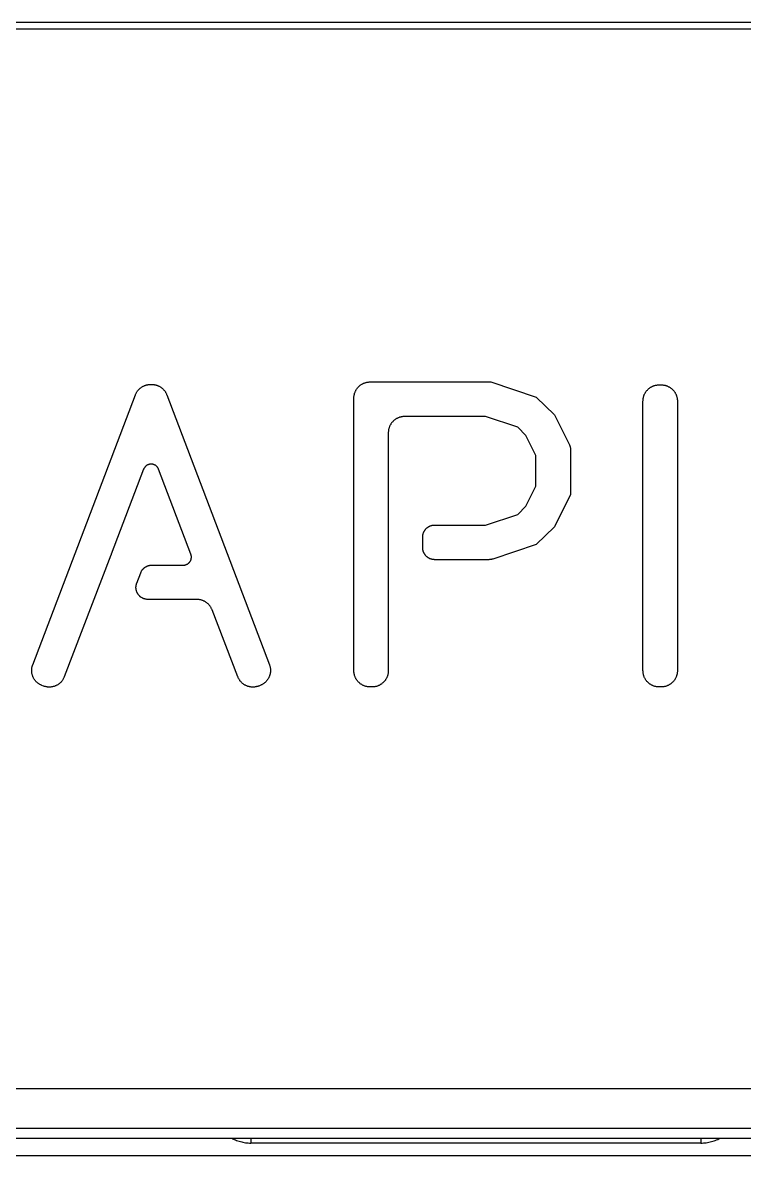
# Model space of a CAD drawing. Header units: millimetres. Extents: x -1283 to 2747, y -259 to 2557.
# Drawn here: x 871.7 to 926.2, y 370.2 to 455.7 of the extents above; entities that cross this region are included whole.
import ezdxf

# ---------------------------------------------------------------- set-up
doc = ezdxf.new("R2010")
doc.units = ezdxf.units.MM
doc.header["$MEASUREMENT"] = 0
doc.layers.add('Utwórz2D linie widoczne', color=7, linetype='Continuous', true_color=0x000000)

msp = doc.modelspace()

# ---------------------------------------------------------------- linework, layer by layer
at = {"layer": 'Utwórz2D linie widoczne'}
for p, q in [((1096.05, 455.218), (723.05, 455.218)), ((1096.54, 455.718), (723.54, 455.718)), ((897.71, 428.559), (897.751, 428.566)), ((897.751, 428.566), (897.793, 428.573)), ((897.793, 428.573), (897.834, 428.578)), ((897.834, 428.578), (897.876, 428.581)), ((897.876, 428.581), (897.918, 428.583)), ((897.918, 428.583), (897.96, 428.584)), ((897.96, 428.584), (907.084, 428.584)), ((907.084, 428.584), (910.512, 427.436)), ((880.263, 427.687), (880.281, 427.725)), ((880.281, 427.725), (880.301, 427.762)), ((880.301, 427.762), (880.322, 427.799)), ((880.322, 427.799), (880.344, 427.834)), ((880.344, 427.834), (880.367, 427.869)), ((880.367, 427.869), (880.391, 427.903)), ((880.391, 427.903), (880.417, 427.936)), ((880.417, 427.936), (880.444, 427.969)), ((880.444, 427.969), (880.471, 428)), ((880.471, 428), (880.5, 428.03)), ((880.5, 428.03), (880.53, 428.06)), ((880.53, 428.06), (880.561, 428.088)), ((880.561, 428.088), (880.593, 428.115)), ((880.593, 428.115), (880.626, 428.141)), ((880.626, 428.141), (880.659, 428.166)), ((880.659, 428.166), (880.694, 428.19)), ((880.694, 428.19), (880.729, 428.212)), ((880.729, 428.212), (880.765, 428.234)), ((880.765, 428.234), (880.802, 428.254)), ((880.802, 428.254), (880.839, 428.273)), ((880.839, 428.273), (880.877, 428.29)), ((880.877, 428.29), (880.916, 428.306)), ((880.916, 428.306), (880.955, 428.321)), ((880.955, 428.321), (880.995, 428.335)), ((880.995, 428.335), (881.035, 428.347)), ((881.035, 428.347), (881.075, 428.357)), ((881.075, 428.357), (881.116, 428.367)), ((881.116, 428.367), (881.157, 428.375)), ((881.157, 428.375), (881.199, 428.381)), ((881.199, 428.381), (881.24, 428.386)), ((881.24, 428.386), (881.282, 428.39)), ((881.282, 428.39), (881.324, 428.392)), ((881.324, 428.392), (881.366, 428.393)), ((881.366, 428.393), (881.467, 428.393)), ((881.467, 428.393), (881.509, 428.392)), ((881.509, 428.392), (881.551, 428.39)), ((881.551, 428.39), (881.593, 428.386)), ((881.593, 428.386), (881.634, 428.381)), ((881.634, 428.381), (881.676, 428.375)), ((881.676, 428.375), (881.717, 428.367)), ((881.717, 428.367), (881.758, 428.357)), ((881.758, 428.357), (881.798, 428.347)), ((881.798, 428.347), (881.838, 428.335)), ((881.838, 428.335), (881.878, 428.321)), ((881.878, 428.321), (881.917, 428.306)), ((881.917, 428.306), (881.956, 428.29)), ((881.956, 428.29), (881.994, 428.273)), ((881.994, 428.273), (882.031, 428.254)), ((882.031, 428.254), (882.068, 428.234)), ((882.068, 428.234), (882.104, 428.212)), ((882.104, 428.212), (882.139, 428.19)), ((882.139, 428.19), (882.174, 428.166)), ((882.174, 428.166), (882.208, 428.141)), ((882.208, 428.141), (882.24, 428.115)), ((882.24, 428.115), (882.272, 428.088)), ((882.272, 428.088), (882.303, 428.059)), ((882.303, 428.059), (882.333, 428.03)), ((882.333, 428.03), (882.362, 428)), ((882.362, 428), (882.39, 427.968)), ((882.39, 427.968), (882.416, 427.936)), ((882.416, 427.936), (882.442, 427.903)), ((882.442, 427.903), (882.466, 427.869)), ((882.466, 427.869), (882.49, 427.834)), ((882.49, 427.834), (882.512, 427.798)), ((882.512, 427.798), (882.532, 427.762)), ((882.532, 427.762), (882.552, 427.725)), ((882.552, 427.725), (882.57, 427.687)), ((896.78, 427.69), (896.792, 427.73)), ((896.792, 427.73), (896.805, 427.769)), ((896.805, 427.769), (896.82, 427.809)), ((896.82, 427.809), (896.836, 427.847)), ((896.836, 427.847), (896.853, 427.885)), ((896.853, 427.885), (896.872, 427.923)), ((896.872, 427.923), (896.892, 427.96)), ((896.892, 427.96), (896.913, 427.996)), ((896.913, 427.996), (896.935, 428.031)), ((896.935, 428.031), (896.959, 428.066)), ((896.959, 428.066), (896.984, 428.099)), ((896.984, 428.099), (897.009, 428.132)), ((897.009, 428.132), (897.036, 428.164)), ((897.036, 428.164), (897.064, 428.195)), ((897.064, 428.195), (897.093, 428.225)), ((897.093, 428.225), (897.124, 428.254)), ((897.124, 428.254), (897.155, 428.283)), ((897.155, 428.283), (897.187, 428.309)), ((897.187, 428.309), (897.219, 428.335)), ((897.219, 428.335), (897.253, 428.36)), ((897.253, 428.36), (897.288, 428.384)), ((897.288, 428.384), (897.323, 428.406)), ((897.323, 428.406), (897.359, 428.427)), ((897.359, 428.427), (897.396, 428.447)), ((897.396, 428.447), (897.434, 428.465)), ((897.434, 428.465), (897.472, 428.483)), ((897.472, 428.483), (897.51, 428.499)), ((897.51, 428.499), (897.549, 428.513)), ((897.549, 428.513), (897.589, 428.527)), ((897.589, 428.527), (897.629, 428.539)), ((897.629, 428.539), (897.67, 428.549)), ((897.67, 428.549), (897.71, 428.559)), ((918.713, 427.703), (918.733, 427.74)), ((918.733, 427.74), (918.754, 427.776)), ((918.754, 427.776), (918.777, 427.811)), ((918.777, 427.811), (918.8, 427.846)), ((918.8, 427.846), (918.825, 427.88)), ((918.825, 427.88), (918.851, 427.913)), ((918.851, 427.913), (918.878, 427.945)), ((918.878, 427.945), (918.906, 427.976)), ((918.906, 427.976), (918.935, 428.006)), ((918.935, 428.006), (918.965, 428.035)), ((918.965, 428.035), (918.996, 428.063)), ((918.996, 428.063), (919.028, 428.09)), ((919.028, 428.09), (919.061, 428.116)), ((919.061, 428.116), (919.094, 428.14)), ((919.094, 428.14), (919.129, 428.164)), ((919.129, 428.164), (919.164, 428.186)), ((919.164, 428.186), (919.201, 428.207)), ((919.201, 428.207), (919.237, 428.227)), ((919.237, 428.227), (919.275, 428.246)), ((919.275, 428.246), (919.313, 428.263)), ((919.313, 428.263), (919.352, 428.279)), ((919.352, 428.279), (919.391, 428.294)), ((919.391, 428.294), (919.43, 428.307)), ((919.43, 428.307), (919.47, 428.319)), ((919.47, 428.319), (919.511, 428.33)), ((919.511, 428.33), (919.552, 428.339)), ((919.552, 428.339), (919.593, 428.347)), ((919.593, 428.347), (919.634, 428.353)), ((919.634, 428.353), (919.676, 428.358)), ((919.676, 428.358), (919.717, 428.362)), ((919.717, 428.362), (919.759, 428.364)), ((919.759, 428.364), (919.801, 428.365)), ((919.801, 428.365), (919.951, 428.365)), ((919.951, 428.365), (919.993, 428.364)), ((919.993, 428.364), (920.034, 428.362)), ((920.034, 428.362), (920.076, 428.358)), ((920.076, 428.358), (920.118, 428.353)), ((920.118, 428.353), (920.159, 428.347)), ((920.159, 428.347), (920.2, 428.339)), ((920.2, 428.339), (920.241, 428.33)), ((920.241, 428.33), (920.281, 428.319)), ((920.281, 428.319), (920.321, 428.307)), ((920.321, 428.307), (920.361, 428.294)), ((920.361, 428.294), (920.4, 428.279)), ((920.4, 428.279), (920.439, 428.263)), ((920.439, 428.263), (920.477, 428.246)), ((920.477, 428.246), (920.514, 428.227)), ((920.514, 428.227), (920.551, 428.207)), ((920.551, 428.207), (920.587, 428.186)), ((920.587, 428.186), (920.623, 428.164)), ((920.623, 428.164), (920.657, 428.14)), ((920.657, 428.14), (920.691, 428.116)), ((920.691, 428.116), (920.724, 428.09)), ((920.724, 428.09), (920.756, 428.063)), ((920.756, 428.063), (920.787, 428.035)), ((920.787, 428.035), (920.817, 428.006)), ((920.817, 428.006), (920.846, 427.976)), ((920.846, 427.976), (920.874, 427.945)), ((920.874, 427.945), (920.901, 427.913)), ((920.901, 427.913), (920.927, 427.88)), ((920.927, 427.88), (920.951, 427.846)), ((920.951, 427.846), (920.975, 427.811)), ((920.975, 427.811), (920.997, 427.776)), ((920.997, 427.776), (921.018, 427.74)), ((921.018, 427.74), (921.038, 427.703)), ((872.469, 407.23), (880.231, 427.61)), ((880.231, 427.61), (880.246, 427.649)), ((880.246, 427.649), (880.263, 427.687)), ((882.57, 427.687), (882.587, 427.649)), ((882.587, 427.649), (882.603, 427.61)), ((882.603, 427.61), (890.351, 407.229)), ((896.735, 427.401), (896.738, 427.443)), ((896.735, 427.359), (896.735, 427.401)), ((896.735, 406.774), (896.735, 427.359)), ((896.738, 427.443), (896.741, 427.485)), ((896.741, 427.485), (896.746, 427.526)), ((896.746, 427.526), (896.752, 427.567)), ((896.752, 427.567), (896.76, 427.608)), ((896.76, 427.608), (896.769, 427.649)), ((896.769, 427.649), (896.78, 427.69)), ((910.512, 427.436), (911.894, 426.108)), ((918.576, 427.14), (918.577, 427.181)), ((918.576, 406.774), (918.576, 427.14)), ((918.577, 427.181), (918.579, 427.223)), ((918.579, 427.223), (918.582, 427.265)), ((918.582, 427.265), (918.587, 427.306)), ((918.587, 427.306), (918.594, 427.348)), ((918.594, 427.348), (918.602, 427.389)), ((918.602, 427.389), (918.611, 427.43)), ((918.611, 427.43), (918.621, 427.47)), ((918.621, 427.47), (918.633, 427.51)), ((918.633, 427.51), (918.647, 427.55)), ((918.647, 427.55), (918.661, 427.589)), ((918.661, 427.589), (918.677, 427.628)), ((918.677, 427.628), (918.695, 427.666)), ((918.695, 427.666), (918.713, 427.703)), ((921.038, 427.703), (921.057, 427.666)), ((921.057, 427.666), (921.074, 427.628)), ((921.074, 427.628), (921.09, 427.589)), ((921.09, 427.589), (921.105, 427.55)), ((921.105, 427.55), (921.118, 427.51)), ((921.118, 427.51), (921.13, 427.47)), ((921.13, 427.47), (921.141, 427.43)), ((921.141, 427.43), (921.15, 427.389)), ((921.15, 427.389), (921.158, 427.348)), ((921.158, 427.348), (921.164, 427.306)), ((921.164, 427.306), (921.169, 427.265)), ((921.169, 427.265), (921.173, 427.223)), ((921.173, 427.223), (921.175, 427.181)), ((921.175, 427.181), (921.176, 427.14)), ((921.176, 427.14), (921.176, 406.774)), ((911.894, 426.108), (913.011, 423.844)), ((899.405, 425.156), (899.392, 425.117)), ((899.42, 425.196), (899.405, 425.156)), ((899.436, 425.234), (899.42, 425.196)), ((899.453, 425.272), (899.436, 425.234)), ((899.472, 425.31), (899.453, 425.272)), ((899.492, 425.346), (899.472, 425.31)), ((899.513, 425.383), (899.492, 425.346)), ((899.535, 425.418), (899.513, 425.383)), ((899.559, 425.453), (899.535, 425.418)), ((899.583, 425.486), (899.559, 425.453)), ((899.609, 425.519), (899.583, 425.486)), ((899.636, 425.551), (899.609, 425.519)), ((899.664, 425.582), (899.636, 425.551)), ((899.693, 425.612), (899.664, 425.582)), ((899.723, 425.641), (899.693, 425.612)), ((899.754, 425.669), (899.723, 425.641)), ((899.786, 425.696), (899.754, 425.669)), ((899.819, 425.722), (899.786, 425.696)), ((899.853, 425.747), (899.819, 425.722)), ((899.888, 425.77), (899.853, 425.747)), ((899.923, 425.793), (899.888, 425.77)), ((899.959, 425.814), (899.923, 425.793)), ((899.996, 425.834), (899.959, 425.814)), ((900.033, 425.852), (899.996, 425.834)), ((900.071, 425.87), (900.033, 425.852)), ((900.11, 425.886), (900.071, 425.87)), ((900.149, 425.9), (900.11, 425.886)), ((900.189, 425.914), (900.149, 425.9)), ((900.229, 425.926), (900.189, 425.914)), ((900.269, 425.936), (900.229, 425.926)), ((900.31, 425.945), (900.269, 425.936)), ((900.351, 425.953), (900.31, 425.945)), ((900.393, 425.96), (900.351, 425.953)), ((900.434, 425.965), (900.393, 425.96)), ((900.476, 425.968), (900.434, 425.965)), ((900.518, 425.97), (900.476, 425.968)), ((900.559, 425.971), (900.518, 425.97)), ((906.68, 425.971), (900.559, 425.971)), ((909.129, 425.163), (906.68, 425.971)), ((909.734, 424.539), (909.129, 425.163)), ((899.335, 424.788), (899.334, 424.746)), ((899.334, 424.746), (899.334, 406.774)), ((899.337, 424.83), (899.335, 424.788)), ((899.341, 424.871), (899.337, 424.83)), ((899.346, 424.913), (899.341, 424.871)), ((899.352, 424.954), (899.346, 424.913)), ((899.36, 424.995), (899.352, 424.954)), ((899.369, 425.036), (899.36, 424.995)), ((899.38, 425.077), (899.369, 425.036)), ((899.392, 425.117), (899.38, 425.077)), ((910.491, 423.036), (909.734, 424.539)), ((913.011, 423.844), (913.024, 423.817)), ((913.024, 423.817), (913.036, 423.79)), ((913.036, 423.79), (913.047, 423.762)), ((913.047, 423.762), (913.057, 423.735)), ((913.057, 423.735), (913.066, 423.707)), ((913.066, 423.707), (913.074, 423.678)), ((913.074, 423.678), (913.081, 423.65)), ((913.081, 423.65), (913.087, 423.621)), ((913.087, 423.621), (913.092, 423.592)), ((913.092, 423.592), (913.097, 423.563)), ((913.097, 423.563), (913.1, 423.534)), ((913.1, 423.534), (913.103, 423.504)), ((913.103, 423.504), (913.104, 423.475)), ((913.104, 423.475), (913.104, 423.445)), ((913.104, 423.445), (913.104, 420.092)), ((910.491, 420.711), (910.491, 423.036)), ((880.847, 421.988), (878.402, 415.575)), ((880.855, 422.008), (880.847, 421.988)), ((880.863, 422.027), (880.855, 422.008)), ((880.873, 422.046), (880.863, 422.027)), ((880.882, 422.064), (880.873, 422.046)), ((880.893, 422.083), (880.882, 422.064)), ((880.904, 422.1), (880.893, 422.083)), ((880.915, 422.118), (880.904, 422.1)), ((880.928, 422.135), (880.915, 422.118)), ((880.94, 422.151), (880.928, 422.135)), ((880.954, 422.168), (880.94, 422.151)), ((880.968, 422.183), (880.954, 422.168)), ((880.982, 422.198), (880.968, 422.183)), ((880.997, 422.213), (880.982, 422.198)), ((881.013, 422.227), (880.997, 422.213)), ((881.028, 422.241), (881.013, 422.227)), ((881.045, 422.254), (881.028, 422.241)), ((881.062, 422.266), (881.045, 422.254)), ((881.079, 422.278), (881.062, 422.266)), ((881.097, 422.289), (881.079, 422.278)), ((881.115, 422.3), (881.097, 422.289)), ((881.133, 422.31), (881.115, 422.3)), ((881.152, 422.32), (881.133, 422.31)), ((881.171, 422.328), (881.152, 422.32)), ((881.19, 422.336), (881.171, 422.328)), ((881.21, 422.344), (881.19, 422.336)), ((881.23, 422.35), (881.21, 422.344)), ((881.25, 422.357), (881.23, 422.35)), ((881.27, 422.362), (881.25, 422.357)), ((881.29, 422.367), (881.27, 422.362)), ((881.311, 422.37), (881.29, 422.367)), ((881.332, 422.374), (881.311, 422.37)), ((881.352, 422.376), (881.332, 422.374)), ((881.373, 422.378), (881.352, 422.376)), ((881.394, 422.379), (881.373, 422.378)), ((881.415, 422.379), (881.394, 422.379)), ((881.436, 422.379), (881.415, 422.379)), ((881.457, 422.378), (881.436, 422.379)), ((881.478, 422.376), (881.457, 422.378)), ((881.499, 422.374), (881.478, 422.376)), ((881.519, 422.37), (881.499, 422.374)), ((881.54, 422.366), (881.519, 422.37)), ((881.56, 422.362), (881.54, 422.366)), ((881.581, 422.356), (881.56, 422.362)), ((881.601, 422.35), (881.581, 422.356)), ((881.62, 422.344), (881.601, 422.35)), ((881.64, 422.336), (881.62, 422.344)), ((881.659, 422.328), (881.64, 422.336)), ((881.678, 422.319), (881.659, 422.328)), ((881.697, 422.31), (881.678, 422.319)), ((881.715, 422.3), (881.697, 422.31)), ((881.733, 422.289), (881.715, 422.3)), ((881.751, 422.278), (881.733, 422.289)), ((881.768, 422.266), (881.751, 422.278)), ((881.785, 422.253), (881.768, 422.266)), ((881.802, 422.24), (881.785, 422.253)), ((881.817, 422.227), (881.802, 422.24)), ((881.833, 422.213), (881.817, 422.227)), ((881.848, 422.198), (881.833, 422.213)), ((881.862, 422.183), (881.848, 422.198)), ((881.876, 422.167), (881.862, 422.183)), ((881.889, 422.151), (881.876, 422.167)), ((881.902, 422.134), (881.889, 422.151)), ((881.914, 422.117), (881.902, 422.134)), ((881.926, 422.1), (881.914, 422.117)), ((881.937, 422.082), (881.926, 422.1)), ((881.947, 422.064), (881.937, 422.082)), ((881.957, 422.045), (881.947, 422.064)), ((881.966, 422.026), (881.957, 422.045)), ((881.975, 422.007), (881.966, 422.026)), ((881.983, 421.988), (881.975, 422.007)), ((884.42, 415.574), (881.983, 421.988)), ((909.734, 419.209), (910.491, 420.711)), ((913.104, 420.092), (911.894, 417.64)), ((909.129, 418.585), (909.734, 419.209)), ((906.68, 417.776), (909.129, 418.585)), ((902.117, 417.42), (902.136, 417.444)), ((902.136, 417.444), (902.156, 417.468)), ((902.156, 417.468), (902.176, 417.491)), ((902.176, 417.491), (902.198, 417.513)), ((902.198, 417.513), (902.22, 417.534)), ((902.22, 417.534), (902.243, 417.555)), ((902.243, 417.555), (902.266, 417.575)), ((902.266, 417.575), (902.29, 417.594)), ((902.29, 417.594), (902.315, 417.612)), ((902.315, 417.612), (902.341, 417.629)), ((902.341, 417.629), (902.367, 417.645)), ((902.367, 417.645), (902.393, 417.661)), ((902.393, 417.661), (902.42, 417.676)), ((902.42, 417.676), (902.448, 417.689)), ((902.448, 417.689), (902.476, 417.702)), ((902.476, 417.702), (902.504, 417.714)), ((902.504, 417.714), (902.533, 417.724)), ((902.533, 417.724), (902.562, 417.734)), ((902.562, 417.734), (902.591, 417.743)), ((902.591, 417.743), (902.621, 417.751)), ((902.621, 417.751), (902.651, 417.758)), ((902.651, 417.758), (902.681, 417.763)), ((902.681, 417.763), (902.712, 417.768)), ((902.712, 417.768), (902.742, 417.772)), ((902.742, 417.772), (902.773, 417.774)), ((902.773, 417.774), (902.803, 417.776)), ((902.803, 417.776), (902.834, 417.776)), ((902.834, 417.776), (906.68, 417.776)), ((911.894, 417.64), (910.512, 416.311)), ((901.934, 416.876), (901.935, 416.907)), ((901.934, 416.063), (901.934, 416.876)), ((901.935, 416.907), (901.936, 416.938)), ((901.936, 416.938), (901.939, 416.969)), ((901.939, 416.969), (901.943, 416.999)), ((901.943, 416.999), (901.947, 417.029)), ((901.947, 417.029), (901.953, 417.06)), ((901.953, 417.06), (901.96, 417.09)), ((901.96, 417.09), (901.968, 417.119)), ((901.968, 417.119), (901.976, 417.149)), ((901.976, 417.149), (901.986, 417.178)), ((901.986, 417.178), (901.997, 417.207)), ((901.997, 417.207), (902.009, 417.235)), ((902.009, 417.235), (902.021, 417.263)), ((902.021, 417.263), (902.035, 417.291)), ((902.035, 417.291), (902.05, 417.318)), ((902.05, 417.318), (902.065, 417.344)), ((902.065, 417.344), (902.082, 417.37)), ((902.082, 417.37), (902.099, 417.395)), ((902.099, 417.395), (902.117, 417.42)), ((901.935, 416.033), (901.934, 416.063)), ((901.936, 416.002), (901.935, 416.033)), ((901.939, 415.971), (901.936, 416.002)), ((901.943, 415.941), (901.939, 415.971)), ((901.947, 415.91), (901.943, 415.941)), ((901.953, 415.88), (901.947, 415.91)), ((901.96, 415.85), (901.953, 415.88)), ((901.968, 415.821), (901.96, 415.85)), ((901.976, 415.791), (901.968, 415.821)), ((901.986, 415.762), (901.976, 415.791)), ((901.997, 415.733), (901.986, 415.762)), ((902.009, 415.705), (901.997, 415.733)), ((910.512, 416.311), (907.223, 415.21)), ((878.381, 415.507), (874.852, 406.316)), ((878.386, 415.524), (878.381, 415.507)), ((878.391, 415.541), (878.386, 415.524)), ((878.396, 415.558), (878.391, 415.541)), ((878.402, 415.575), (878.396, 415.558)), ((884.206, 414.865), (884.222, 414.877)), ((884.222, 414.877), (884.239, 414.89)), ((884.239, 414.89), (884.255, 414.904)), ((884.255, 414.904), (884.27, 414.918)), ((884.27, 414.918), (884.285, 414.933)), ((884.285, 414.933), (884.3, 414.948)), ((884.3, 414.948), (884.314, 414.964)), ((884.314, 414.964), (884.327, 414.98)), ((884.327, 414.98), (884.34, 414.997)), ((884.34, 414.997), (884.352, 415.014)), ((884.352, 415.014), (884.364, 415.031)), ((884.364, 415.031), (884.375, 415.049)), ((884.375, 415.049), (884.385, 415.067)), ((884.385, 415.067), (884.395, 415.086)), ((884.395, 415.086), (884.404, 415.105)), ((884.404, 415.105), (884.412, 415.124)), ((884.412, 415.124), (884.42, 415.143)), ((884.427, 415.555), (884.42, 415.574)), ((884.42, 415.143), (884.427, 415.163)), ((884.433, 415.535), (884.427, 415.555)), ((884.427, 415.163), (884.433, 415.183)), ((884.439, 415.514), (884.433, 415.535)), ((884.433, 415.183), (884.439, 415.203)), ((884.444, 415.494), (884.439, 415.514)), ((884.439, 415.203), (884.444, 415.224)), ((884.448, 415.474), (884.444, 415.494)), ((884.444, 415.224), (884.448, 415.244)), ((884.452, 415.453), (884.448, 415.474)), ((884.448, 415.244), (884.452, 415.265)), ((884.455, 415.432), (884.452, 415.453)), ((884.452, 415.265), (884.455, 415.286)), ((884.457, 415.411), (884.455, 415.432)), ((884.455, 415.286), (884.457, 415.307)), ((884.458, 415.39), (884.457, 415.411)), ((884.457, 415.307), (884.459, 415.327)), ((884.459, 415.369), (884.458, 415.39)), ((884.459, 415.348), (884.459, 415.369)), ((884.459, 415.327), (884.459, 415.348)), ((902.021, 415.677), (902.009, 415.705)), ((902.035, 415.649), (902.021, 415.677)), ((902.05, 415.622), (902.035, 415.649)), ((902.065, 415.596), (902.05, 415.622)), ((902.082, 415.57), (902.065, 415.596)), ((902.099, 415.544), (902.082, 415.57)), ((902.117, 415.52), (902.099, 415.544)), ((902.136, 415.495), (902.117, 415.52)), ((902.156, 415.472), (902.136, 415.495)), ((902.176, 415.449), (902.156, 415.472)), ((902.198, 415.427), (902.176, 415.449)), ((902.22, 415.406), (902.198, 415.427)), ((902.243, 415.385), (902.22, 415.406)), ((902.266, 415.365), (902.243, 415.385)), ((902.29, 415.346), (902.266, 415.365)), ((902.315, 415.328), (902.29, 415.346)), ((902.341, 415.311), (902.315, 415.328)), ((902.367, 415.294), (902.341, 415.311)), ((902.393, 415.279), (902.367, 415.294)), ((902.42, 415.264), (902.393, 415.279)), ((902.448, 415.251), (902.42, 415.264)), ((902.476, 415.238), (902.448, 415.251)), ((902.504, 415.226), (902.476, 415.238)), ((902.533, 415.215), (902.504, 415.226)), ((902.562, 415.206), (902.533, 415.215)), ((902.591, 415.197), (902.562, 415.206)), ((902.621, 415.189), (902.591, 415.197)), ((902.651, 415.182), (902.621, 415.189)), ((902.681, 415.176), (902.651, 415.182)), ((902.712, 415.172), (902.681, 415.176)), ((902.742, 415.168), (902.712, 415.172)), ((902.773, 415.165), (902.742, 415.168)), ((902.803, 415.164), (902.773, 415.165)), ((902.834, 415.163), (902.803, 415.164)), ((906.938, 415.163), (902.834, 415.163)), ((906.967, 415.164), (906.938, 415.163)), ((906.996, 415.165), (906.967, 415.164)), ((907.025, 415.168), (906.996, 415.165)), ((907.054, 415.171), (907.025, 415.168)), ((907.082, 415.175), (907.054, 415.171)), ((907.111, 415.18), (907.082, 415.175)), ((907.139, 415.186), (907.111, 415.18)), ((907.168, 415.193), (907.139, 415.186)), ((907.196, 415.201), (907.168, 415.193)), ((907.223, 415.21), (907.196, 415.201)), ((880.329, 413.389), (880.63, 414.17)), ((880.63, 414.17), (880.641, 414.199)), ((880.641, 414.199), (880.654, 414.228)), ((880.654, 414.228), (880.667, 414.256)), ((880.667, 414.256), (880.682, 414.283)), ((880.682, 414.283), (880.698, 414.31)), ((880.698, 414.31), (880.714, 414.337)), ((880.714, 414.337), (880.731, 414.363)), ((880.731, 414.363), (880.749, 414.388)), ((880.749, 414.388), (880.769, 414.413)), ((880.769, 414.413), (880.788, 414.436)), ((880.788, 414.436), (880.809, 414.46)), ((880.809, 414.46), (880.831, 414.482)), ((880.831, 414.482), (880.853, 414.504)), ((880.853, 414.504), (880.876, 414.525)), ((880.876, 414.525), (880.9, 414.545)), ((880.9, 414.545), (880.924, 414.565)), ((880.924, 414.565), (880.949, 414.583)), ((880.949, 414.583), (880.975, 414.601)), ((880.975, 414.601), (881.001, 414.617)), ((881.001, 414.617), (881.028, 414.633)), ((881.028, 414.633), (881.055, 414.648)), ((881.055, 414.648), (881.083, 414.662)), ((881.083, 414.662), (881.111, 414.675)), ((881.111, 414.675), (881.14, 414.687)), ((881.14, 414.687), (881.169, 414.698)), ((881.169, 414.698), (881.199, 414.708)), ((881.199, 414.708), (881.228, 414.717)), ((881.228, 414.717), (881.259, 414.725)), ((881.259, 414.725), (881.289, 414.732)), ((881.289, 414.732), (881.32, 414.738)), ((881.32, 414.738), (881.35, 414.743)), ((881.35, 414.743), (881.381, 414.746)), ((881.381, 414.746), (881.412, 414.749)), ((881.412, 414.749), (881.443, 414.751)), ((881.443, 414.751), (881.474, 414.751)), ((881.474, 414.751), (883.852, 414.751)), ((883.852, 414.751), (883.873, 414.752)), ((883.873, 414.752), (883.894, 414.753)), ((883.894, 414.753), (883.915, 414.754)), ((883.915, 414.754), (883.936, 414.757)), ((883.936, 414.757), (883.956, 414.76)), ((883.956, 414.76), (883.977, 414.764)), ((883.977, 414.764), (883.997, 414.769)), ((883.997, 414.769), (884.018, 414.774)), ((884.018, 414.774), (884.038, 414.78)), ((884.038, 414.78), (884.058, 414.787)), ((884.058, 414.787), (884.077, 414.794)), ((884.077, 414.794), (884.097, 414.803)), ((884.097, 414.803), (884.116, 414.811)), ((884.116, 414.811), (884.134, 414.821)), ((884.134, 414.821), (884.153, 414.831)), ((884.153, 414.831), (884.171, 414.842)), ((884.171, 414.842), (884.188, 414.853)), ((884.188, 414.853), (884.206, 414.865)), ((880.273, 413.146), (880.276, 413.177)), ((880.276, 413.177), (880.281, 413.208)), ((880.281, 413.208), (880.286, 413.239)), ((880.286, 413.239), (880.293, 413.269)), ((880.293, 413.269), (880.3, 413.299)), ((880.3, 413.299), (880.309, 413.33)), ((880.309, 413.33), (880.319, 413.359)), ((880.319, 413.359), (880.329, 413.389)), ((880.269, 413.052), (880.27, 413.083)), ((880.27, 413.02), (880.269, 413.052)), ((880.27, 413.083), (880.271, 413.114)), ((880.272, 412.989), (880.27, 413.02)), ((880.271, 413.114), (880.273, 413.146)), ((880.276, 412.958), (880.272, 412.989)), ((880.28, 412.927), (880.276, 412.958)), ((880.285, 412.896), (880.28, 412.927)), ((880.291, 412.866), (880.285, 412.896)), ((880.299, 412.835), (880.291, 412.866)), ((880.307, 412.805), (880.299, 412.835)), ((880.317, 412.775), (880.307, 412.805)), ((880.327, 412.746), (880.317, 412.775)), ((880.339, 412.717), (880.327, 412.746)), ((880.351, 412.688), (880.339, 412.717)), ((880.365, 412.66), (880.351, 412.688)), ((880.379, 412.632), (880.365, 412.66)), ((880.395, 412.605), (880.379, 412.632)), ((880.411, 412.578), (880.395, 412.605)), ((880.429, 412.552), (880.411, 412.578)), ((880.447, 412.526), (880.429, 412.552)), ((880.466, 412.501), (880.447, 412.526)), ((880.486, 412.477), (880.466, 412.501)), ((880.506, 412.454), (880.486, 412.477)), ((880.528, 412.431), (880.506, 412.454)), ((880.55, 412.409), (880.528, 412.431)), ((880.573, 412.388), (880.55, 412.409)), ((880.597, 412.368), (880.573, 412.388)), ((880.621, 412.348), (880.597, 412.368)), ((880.647, 412.329), (880.621, 412.348)), ((880.672, 412.311), (880.647, 412.329)), ((880.699, 412.295), (880.672, 412.311)), ((880.726, 412.279), (880.699, 412.295)), ((880.753, 412.263), (880.726, 412.279)), ((880.781, 412.249), (880.753, 412.263)), ((880.809, 412.236), (880.781, 412.249)), ((880.838, 412.224), (880.809, 412.236)), ((880.867, 412.213), (880.838, 412.224)), ((880.897, 412.203), (880.867, 412.213)), ((880.927, 412.194), (880.897, 412.203)), ((880.957, 412.186), (880.927, 412.194)), ((880.988, 412.179), (880.957, 412.186)), ((881.019, 412.173), (880.988, 412.179)), ((881.05, 412.168), (881.019, 412.173)), ((881.081, 412.164), (881.05, 412.168)), ((881.112, 412.162), (881.081, 412.164)), ((881.143, 412.16), (881.112, 412.162)), ((881.174, 412.159), (881.143, 412.16)), ((884.88, 412.159), (881.174, 412.159)), ((884.922, 412.159), (884.88, 412.159)), ((884.964, 412.157), (884.922, 412.159)), ((885.005, 412.153), (884.964, 412.157)), ((885.047, 412.148), (885.005, 412.153)), ((885.088, 412.142), (885.047, 412.148)), ((885.129, 412.134), (885.088, 412.142)), ((885.17, 412.124), (885.129, 412.134)), ((885.21, 412.114), (885.17, 412.124)), ((885.25, 412.102), (885.21, 412.114)), ((885.29, 412.088), (885.25, 412.102)), ((885.329, 412.074), (885.29, 412.088)), ((885.367, 412.058), (885.329, 412.074)), ((885.405, 412.04), (885.367, 412.058)), ((885.443, 412.022), (885.405, 412.04)), ((885.479, 412.002), (885.443, 412.022)), ((885.515, 411.98), (885.479, 412.002)), ((885.55, 411.958), (885.515, 411.98)), ((885.585, 411.934), (885.55, 411.958)), ((885.618, 411.91), (885.585, 411.934)), ((885.651, 411.884), (885.618, 411.91)), ((885.683, 411.857), (885.651, 411.884)), ((885.714, 411.829), (885.683, 411.857)), ((885.744, 411.799), (885.714, 411.829)), ((885.772, 411.769), (885.744, 411.799)), ((885.8, 411.738), (885.772, 411.769)), ((885.827, 411.706), (885.8, 411.738)), ((885.853, 411.673), (885.827, 411.706)), ((885.877, 411.639), (885.853, 411.673)), ((885.9, 411.605), (885.877, 411.639)), ((885.922, 411.569), (885.9, 411.605)), ((885.943, 411.533), (885.922, 411.569)), ((885.963, 411.496), (885.943, 411.533)), ((885.981, 411.459), (885.963, 411.496)), ((885.998, 411.421), (885.981, 411.459)), ((886.014, 411.382), (885.998, 411.421)), ((887.968, 406.316), (886.014, 411.382)), ((872.442, 407.15), (872.455, 407.19)), ((872.455, 407.19), (872.469, 407.23)), ((890.351, 407.229), (890.366, 407.19)), ((890.366, 407.19), (890.378, 407.15)), ((872.39, 406.818), (872.391, 406.86)), ((872.39, 406.776), (872.39, 406.818)), ((872.391, 406.734), (872.39, 406.776)), ((872.391, 406.86), (872.394, 406.902)), ((872.394, 406.692), (872.391, 406.734)), ((872.394, 406.902), (872.398, 406.944)), ((872.398, 406.65), (872.394, 406.692)), ((872.398, 406.944), (872.404, 406.986)), ((872.404, 406.608), (872.398, 406.65)), ((872.404, 406.986), (872.411, 407.028)), ((872.411, 406.567), (872.404, 406.608)), ((872.411, 407.028), (872.42, 407.069)), ((872.42, 406.526), (872.411, 406.567)), ((872.42, 407.069), (872.43, 407.11)), ((872.43, 406.485), (872.42, 406.526)), ((872.43, 407.11), (872.442, 407.15)), ((872.442, 406.444), (872.43, 406.485)), ((872.455, 406.404), (872.442, 406.444)), ((872.469, 406.365), (872.455, 406.404)), ((872.485, 406.326), (872.469, 406.365)), ((872.502, 406.287), (872.485, 406.326)), ((890.335, 406.325), (890.318, 406.287)), ((890.351, 406.365), (890.335, 406.325)), ((890.365, 406.404), (890.351, 406.365)), ((890.378, 406.444), (890.365, 406.404)), ((890.378, 407.15), (890.39, 407.109)), ((890.39, 406.485), (890.378, 406.444)), ((890.39, 407.109), (890.4, 407.068)), ((890.4, 406.526), (890.39, 406.485)), ((890.4, 407.068), (890.409, 407.027)), ((890.408, 406.567), (890.4, 406.526)), ((890.416, 406.608), (890.408, 406.567)), ((890.409, 407.027), (890.416, 406.986)), ((890.416, 406.986), (890.422, 406.944)), ((890.422, 406.65), (890.416, 406.608)), ((890.422, 406.944), (890.426, 406.902)), ((890.426, 406.692), (890.422, 406.65)), ((890.426, 406.902), (890.429, 406.86)), ((890.429, 406.734), (890.426, 406.692)), ((890.429, 406.86), (890.43, 406.818)), ((890.43, 406.776), (890.429, 406.734)), ((890.43, 406.818), (890.43, 406.776)), ((896.735, 406.732), (896.735, 406.774)), ((896.738, 406.691), (896.735, 406.732)), ((896.741, 406.649), (896.738, 406.691)), ((896.746, 406.607), (896.741, 406.649)), ((896.752, 406.566), (896.746, 406.607)), ((896.76, 406.525), (896.752, 406.566)), ((896.769, 406.484), (896.76, 406.525)), ((896.78, 406.444), (896.769, 406.484)), ((896.792, 406.404), (896.78, 406.444)), ((896.805, 406.364), (896.792, 406.404)), ((896.82, 406.325), (896.805, 406.364)), ((896.836, 406.286), (896.82, 406.325)), ((899.249, 406.325), (899.233, 406.286)), ((899.264, 406.364), (899.249, 406.325)), ((899.277, 406.404), (899.264, 406.364)), ((899.289, 406.444), (899.277, 406.404)), ((899.3, 406.484), (899.289, 406.444)), ((899.309, 406.525), (899.3, 406.484)), ((899.317, 406.566), (899.309, 406.525)), ((899.323, 406.607), (899.317, 406.566)), ((899.328, 406.649), (899.323, 406.607)), ((899.332, 406.691), (899.328, 406.649)), ((899.334, 406.732), (899.332, 406.691)), ((899.334, 406.774), (899.334, 406.732)), ((918.577, 406.732), (918.576, 406.774)), ((918.579, 406.69), (918.577, 406.732)), ((918.582, 406.649), (918.579, 406.69)), ((918.587, 406.607), (918.582, 406.649)), ((918.594, 406.566), (918.587, 406.607)), ((918.602, 406.525), (918.594, 406.566)), ((918.611, 406.484), (918.602, 406.525)), ((918.621, 406.444), (918.611, 406.484)), ((918.633, 406.403), (918.621, 406.444)), ((918.647, 406.364), (918.633, 406.403)), ((918.661, 406.325), (918.647, 406.364)), ((918.677, 406.286), (918.661, 406.325)), ((921.09, 406.325), (921.074, 406.286)), ((921.105, 406.364), (921.09, 406.325)), ((921.118, 406.403), (921.105, 406.364)), ((921.13, 406.444), (921.118, 406.403)), ((921.141, 406.484), (921.13, 406.444)), ((921.15, 406.525), (921.141, 406.484)), ((921.158, 406.566), (921.15, 406.525)), ((921.164, 406.607), (921.158, 406.566)), ((921.169, 406.649), (921.164, 406.607)), ((921.173, 406.69), (921.169, 406.649)), ((921.175, 406.732), (921.173, 406.69)), ((921.176, 406.774), (921.175, 406.732)), ((872.52, 406.249), (872.502, 406.287)), ((872.54, 406.212), (872.52, 406.249)), ((872.561, 406.175), (872.54, 406.212)), ((872.583, 406.14), (872.561, 406.175)), ((872.606, 406.105), (872.583, 406.14)), ((872.631, 406.07), (872.606, 406.105)), ((872.657, 406.037), (872.631, 406.07)), ((872.684, 406.005), (872.657, 406.037)), ((872.712, 405.973), (872.684, 406.005)), ((872.741, 405.943), (872.712, 405.973)), ((872.771, 405.913), (872.741, 405.943)), ((872.802, 405.885), (872.771, 405.913)), ((872.834, 405.858), (872.802, 405.885)), ((872.867, 405.832), (872.834, 405.858)), ((872.901, 405.807), (872.867, 405.832)), ((872.936, 405.783), (872.901, 405.807)), ((872.972, 405.76), (872.936, 405.783)), ((873.008, 405.739), (872.972, 405.76)), ((873.045, 405.719), (873.008, 405.739)), ((873.083, 405.7), (873.045, 405.719)), ((873.121, 405.683), (873.083, 405.7)), ((873.16, 405.667), (873.121, 405.683)), ((873.274, 405.622), (873.16, 405.667)), ((873.313, 405.607), (873.274, 405.622)), ((873.353, 405.594), (873.313, 405.607)), ((873.393, 405.582), (873.353, 405.594)), ((873.433, 405.572), (873.393, 405.582)), ((873.474, 405.563), (873.433, 405.572)), ((873.515, 405.555), (873.474, 405.563)), ((873.556, 405.549), (873.515, 405.555)), ((873.597, 405.544), (873.556, 405.549)), ((873.639, 405.541), (873.597, 405.544)), ((873.68, 405.538), (873.639, 405.541)), ((873.722, 405.538), (873.68, 405.538)), ((873.764, 405.539), (873.722, 405.538)), ((873.805, 405.541), (873.764, 405.539)), ((873.847, 405.545), (873.805, 405.541)), ((873.888, 405.55), (873.847, 405.545)), ((873.929, 405.556), (873.888, 405.55)), ((873.97, 405.564), (873.929, 405.556)), ((874.011, 405.574), (873.97, 405.564)), ((874.051, 405.584), (874.011, 405.574)), ((874.091, 405.596), (874.051, 405.584)), ((874.13, 405.61), (874.091, 405.596)), ((874.169, 405.625), (874.13, 405.61)), ((874.207, 405.641), (874.169, 405.625)), ((874.245, 405.658), (874.207, 405.641)), ((874.282, 405.677), (874.245, 405.658)), ((874.319, 405.697), (874.282, 405.677)), ((874.355, 405.718), (874.319, 405.697)), ((874.39, 405.74), (874.355, 405.718)), ((874.424, 405.764), (874.39, 405.74)), ((874.458, 405.789), (874.424, 405.764)), ((874.49, 405.815), (874.458, 405.789)), ((874.522, 405.842), (874.49, 405.815)), ((874.553, 405.87), (874.522, 405.842)), ((874.583, 405.899), (874.553, 405.87)), ((874.611, 405.929), (874.583, 405.899)), ((874.639, 405.96), (874.611, 405.929)), ((874.666, 405.992), (874.639, 405.96)), ((874.691, 406.025), (874.666, 405.992)), ((874.716, 406.059), (874.691, 406.025)), ((874.739, 406.093), (874.716, 406.059)), ((874.761, 406.129), (874.739, 406.093)), ((874.781, 406.165), (874.761, 406.129)), ((874.801, 406.202), (874.781, 406.165)), ((874.819, 406.239), (874.801, 406.202)), ((874.836, 406.277), (874.819, 406.239)), ((874.852, 406.316), (874.836, 406.277)), ((887.984, 406.277), (887.968, 406.316)), ((888.001, 406.239), (887.984, 406.277)), ((888.019, 406.201), (888.001, 406.239)), ((888.039, 406.165), (888.019, 406.201)), ((888.059, 406.129), (888.039, 406.165)), ((888.081, 406.093), (888.059, 406.129)), ((888.105, 406.059), (888.081, 406.093)), ((888.129, 406.025), (888.105, 406.059)), ((888.154, 405.992), (888.129, 406.025)), ((888.181, 405.96), (888.154, 405.992)), ((888.209, 405.929), (888.181, 405.96)), ((888.238, 405.899), (888.209, 405.929)), ((888.267, 405.87), (888.238, 405.899)), ((888.298, 405.842), (888.267, 405.87)), ((888.33, 405.815), (888.298, 405.842)), ((888.362, 405.789), (888.33, 405.815)), ((888.396, 405.764), (888.362, 405.789)), ((888.43, 405.74), (888.396, 405.764)), ((888.465, 405.718), (888.43, 405.74)), ((888.501, 405.697), (888.465, 405.718)), ((888.538, 405.677), (888.501, 405.697)), ((888.575, 405.658), (888.538, 405.677)), ((888.613, 405.641), (888.575, 405.658)), ((888.651, 405.625), (888.613, 405.641)), ((888.69, 405.61), (888.651, 405.625)), ((888.729, 405.596), (888.69, 405.61)), ((888.769, 405.584), (888.729, 405.596)), ((888.81, 405.574), (888.769, 405.584)), ((888.85, 405.564), (888.81, 405.574)), ((888.891, 405.556), (888.85, 405.564)), ((888.932, 405.55), (888.891, 405.556)), ((888.973, 405.545), (888.932, 405.55)), ((889.015, 405.541), (888.973, 405.545)), ((889.056, 405.539), (889.015, 405.541)), ((889.098, 405.538), (889.056, 405.539)), ((889.14, 405.539), (889.098, 405.538)), ((889.181, 405.541), (889.14, 405.539)), ((889.223, 405.544), (889.181, 405.541)), ((889.264, 405.549), (889.223, 405.544)), ((889.305, 405.555), (889.264, 405.549)), ((889.346, 405.563), (889.305, 405.555)), ((889.387, 405.572), (889.346, 405.563)), ((889.427, 405.582), (889.387, 405.572)), ((889.467, 405.594), (889.427, 405.582)), ((889.507, 405.608), (889.467, 405.594)), ((889.546, 405.622), (889.507, 405.608)), ((889.66, 405.667), (889.546, 405.622)), ((889.699, 405.683), (889.66, 405.667)), ((889.737, 405.701), (889.699, 405.683)), ((889.775, 405.719), (889.737, 405.701)), ((889.812, 405.739), (889.775, 405.719)), ((889.848, 405.761), (889.812, 405.739)), ((889.884, 405.783), (889.848, 405.761)), ((889.919, 405.807), (889.884, 405.783)), ((889.953, 405.832), (889.919, 405.807)), ((889.986, 405.858), (889.953, 405.832)), ((890.018, 405.885), (889.986, 405.858)), ((890.049, 405.914), (890.018, 405.885)), ((890.079, 405.943), (890.049, 405.914)), ((890.108, 405.973), (890.079, 405.943)), ((890.136, 406.005), (890.108, 405.973)), ((890.163, 406.037), (890.136, 406.005)), ((890.189, 406.07), (890.163, 406.037)), ((890.213, 406.105), (890.189, 406.07)), ((890.237, 406.14), (890.213, 406.105)), ((890.259, 406.175), (890.237, 406.14)), ((890.28, 406.212), (890.259, 406.175)), ((890.3, 406.249), (890.28, 406.212)), ((890.318, 406.287), (890.3, 406.249)), ((896.853, 406.248), (896.836, 406.286)), ((896.872, 406.211), (896.853, 406.248)), ((896.892, 406.174), (896.872, 406.211)), ((896.913, 406.138), (896.892, 406.174)), ((896.935, 406.102), (896.913, 406.138)), ((896.959, 406.068), (896.935, 406.102)), ((896.984, 406.034), (896.959, 406.068)), ((897.009, 406.001), (896.984, 406.034)), ((897.036, 405.969), (897.009, 406.001)), ((897.064, 405.938), (897.036, 405.969)), ((897.093, 405.908), (897.064, 405.938)), ((897.124, 405.879), (897.093, 405.908)), ((897.155, 405.851), (897.124, 405.879)), ((897.187, 405.824), (897.155, 405.851)), ((897.219, 405.798), (897.187, 405.824)), ((897.253, 405.773), (897.219, 405.798)), ((897.288, 405.75), (897.253, 405.773)), ((897.323, 405.727), (897.288, 405.75)), ((897.359, 405.706), (897.323, 405.727)), ((897.396, 405.686), (897.359, 405.706)), ((897.434, 405.668), (897.396, 405.686)), ((897.472, 405.651), (897.434, 405.668)), ((897.51, 405.635), (897.472, 405.651)), ((897.549, 405.62), (897.51, 405.635)), ((897.589, 405.607), (897.549, 405.62)), ((897.629, 405.595), (897.589, 405.607)), ((897.67, 405.584), (897.629, 405.595)), ((897.71, 405.575), (897.67, 405.584)), ((897.751, 405.567), (897.71, 405.575)), ((897.793, 405.561), (897.751, 405.567)), ((897.834, 405.556), (897.793, 405.561)), ((897.876, 405.552), (897.834, 405.556)), ((897.918, 405.55), (897.876, 405.552)), ((897.96, 405.549), (897.918, 405.55)), ((898.109, 405.549), (897.96, 405.549)), ((898.151, 405.55), (898.109, 405.549)), ((898.193, 405.552), (898.151, 405.55)), ((898.235, 405.556), (898.193, 405.552)), ((898.276, 405.561), (898.235, 405.556)), ((898.318, 405.567), (898.276, 405.561)), ((898.359, 405.575), (898.318, 405.567)), ((898.399, 405.584), (898.359, 405.575)), ((898.44, 405.595), (898.399, 405.584)), ((898.48, 405.607), (898.44, 405.595)), ((898.52, 405.62), (898.48, 405.607)), ((898.559, 405.635), (898.52, 405.62)), ((898.597, 405.651), (898.559, 405.635)), ((898.636, 405.668), (898.597, 405.651)), ((898.673, 405.686), (898.636, 405.668)), ((898.71, 405.706), (898.673, 405.686)), ((898.746, 405.727), (898.71, 405.706)), ((898.781, 405.75), (898.746, 405.727)), ((898.816, 405.773), (898.781, 405.75)), ((898.85, 405.798), (898.816, 405.773)), ((898.882, 405.824), (898.85, 405.798)), ((898.914, 405.851), (898.882, 405.824)), ((898.946, 405.879), (898.914, 405.851)), ((898.976, 405.908), (898.946, 405.879)), ((899.005, 405.938), (898.976, 405.908)), ((899.033, 405.969), (899.005, 405.938)), ((899.06, 406.001), (899.033, 405.969)), ((899.085, 406.034), (899.06, 406.001)), ((899.11, 406.068), (899.085, 406.034)), ((899.134, 406.102), (899.11, 406.068)), ((899.156, 406.138), (899.134, 406.102)), ((899.177, 406.174), (899.156, 406.138)), ((899.197, 406.211), (899.177, 406.174)), ((899.216, 406.248), (899.197, 406.211)), ((899.233, 406.286), (899.216, 406.248)), ((918.695, 406.248), (918.677, 406.286)), ((918.713, 406.21), (918.695, 406.248)), ((918.733, 406.174), (918.713, 406.21)), ((918.754, 406.138), (918.733, 406.174)), ((918.777, 406.102), (918.754, 406.138)), ((918.8, 406.068), (918.777, 406.102)), ((918.825, 406.034), (918.8, 406.068)), ((918.851, 406.001), (918.825, 406.034)), ((918.878, 405.969), (918.851, 406.001)), ((918.906, 405.938), (918.878, 405.969)), ((918.935, 405.908), (918.906, 405.938)), ((918.965, 405.879), (918.935, 405.908)), ((918.996, 405.851), (918.965, 405.879)), ((919.028, 405.824), (918.996, 405.851)), ((919.061, 405.798), (919.028, 405.824)), ((919.094, 405.773), (919.061, 405.798)), ((919.129, 405.75), (919.094, 405.773)), ((919.164, 405.727), (919.129, 405.75)), ((919.201, 405.706), (919.164, 405.727)), ((919.237, 405.686), (919.201, 405.706)), ((919.275, 405.668), (919.237, 405.686)), ((919.313, 405.65), (919.275, 405.668)), ((919.352, 405.634), (919.313, 405.65)), ((919.391, 405.62), (919.352, 405.634)), ((919.43, 405.606), (919.391, 405.62)), ((919.47, 405.594), (919.43, 405.606)), ((919.511, 405.584), (919.47, 405.594)), ((919.552, 405.575), (919.511, 405.584)), ((919.593, 405.567), (919.552, 405.575)), ((919.634, 405.56), (919.593, 405.567)), ((919.676, 405.555), (919.634, 405.56)), ((919.717, 405.552), (919.676, 405.555)), ((919.759, 405.55), (919.717, 405.552)), ((919.801, 405.549), (919.759, 405.55)), ((919.951, 405.549), (919.801, 405.549)), ((919.993, 405.55), (919.951, 405.549)), ((920.034, 405.552), (919.993, 405.55)), ((920.076, 405.555), (920.034, 405.552)), ((920.118, 405.56), (920.076, 405.555)), ((920.159, 405.567), (920.118, 405.56)), ((920.2, 405.575), (920.159, 405.567)), ((920.241, 405.584), (920.2, 405.575)), ((920.281, 405.594), (920.241, 405.584)), ((920.321, 405.606), (920.281, 405.594)), ((920.361, 405.62), (920.321, 405.606)), ((920.4, 405.634), (920.361, 405.62)), ((920.439, 405.65), (920.4, 405.634)), ((920.477, 405.668), (920.439, 405.65)), ((920.514, 405.686), (920.477, 405.668)), ((920.551, 405.706), (920.514, 405.686)), ((920.587, 405.727), (920.551, 405.706)), ((920.623, 405.75), (920.587, 405.727)), ((920.657, 405.773), (920.623, 405.75)), ((920.691, 405.798), (920.657, 405.773)), ((920.724, 405.824), (920.691, 405.798)), ((920.756, 405.851), (920.724, 405.824)), ((920.787, 405.879), (920.756, 405.851)), ((920.817, 405.908), (920.787, 405.879)), ((920.846, 405.938), (920.817, 405.908)), ((920.874, 405.969), (920.846, 405.938)), ((920.901, 406.001), (920.874, 405.969)), ((920.927, 406.034), (920.901, 406.001)), ((920.951, 406.068), (920.927, 406.034)), ((920.975, 406.102), (920.951, 406.068)), ((920.997, 406.138), (920.975, 406.102)), ((921.018, 406.174), (920.997, 406.138)), ((921.038, 406.21), (921.018, 406.174)), ((921.057, 406.248), (921.038, 406.21)), ((921.074, 406.286), (921.057, 406.248)), ((726.976, 375.218), (1092.124, 375.218)), ((724.051, 372.218), (1096.051, 372.218)), ((719.649, 371.475), (1099.649, 371.475)), ((723.65, 371.477), (1095.65, 371.477)), ((887.509, 371.475), (887.598, 371.428)), ((887.598, 371.428), (887.688, 371.385)), ((887.688, 371.385), (887.78, 371.344)), ((887.78, 371.344), (887.873, 371.306)), ((887.873, 371.306), (887.968, 371.271)), ((887.968, 371.271), (888.063, 371.24)), ((888.954, 371.475), (888.954, 371.104)), ((922.954, 371.475), (922.954, 371.104)), ((923.845, 371.24), (923.941, 371.271)), ((923.941, 371.271), (924.035, 371.306)), ((924.035, 371.306), (924.128, 371.344)), ((924.128, 371.344), (924.22, 371.385)), ((924.22, 371.385), (924.311, 371.428)), ((924.311, 371.428), (924.4, 371.475)), ((888.063, 371.24), (888.16, 371.211)), ((888.16, 371.211), (888.257, 371.186)), ((888.257, 371.186), (888.355, 371.165)), ((888.355, 371.165), (888.454, 371.146)), ((888.454, 371.146), (888.553, 371.131)), ((888.553, 371.131), (888.653, 371.119)), ((888.653, 371.119), (888.753, 371.111)), ((888.753, 371.111), (888.854, 371.106)), ((888.854, 371.106), (888.954, 371.104)), ((922.954, 371.104), (888.954, 371.104)), ((922.954, 371.104), (923.055, 371.106)), ((923.055, 371.106), (923.155, 371.111)), ((923.155, 371.111), (923.255, 371.119)), ((923.255, 371.119), (923.355, 371.131)), ((923.355, 371.131), (923.455, 371.146)), ((923.455, 371.146), (923.553, 371.165)), ((923.553, 371.165), (923.652, 371.186)), ((923.652, 371.186), (923.749, 371.211)), ((923.749, 371.211), (923.845, 371.24)), ((762.15, 370.177), (1062.15, 370.177))]:
    msp.add_line(p, q, dxfattribs=at)

doc.saveas('drawing.dxf')
